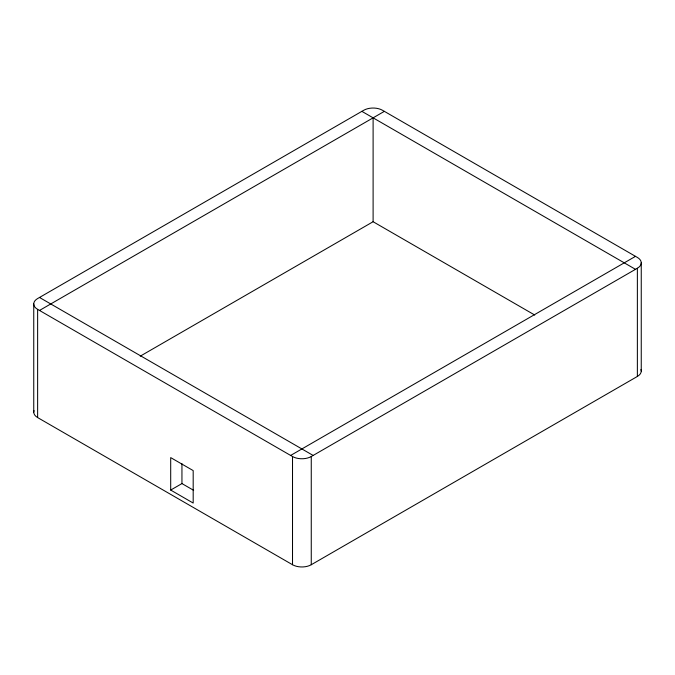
<?xml version="1.0" encoding="UTF-8"?>
<svg xmlns="http://www.w3.org/2000/svg" width="675" height="675" viewBox="0 0 675 675"><rect width="100%" height="100%" fill="white"/><g stroke="black" fill="none" stroke-linecap="round" stroke-linejoin="round"><path stroke-width="1.01" d="M641.25 371.048L641.25 262.837M39.504 310.449L384.353 111.35M140.248 356.164L373.106 221.721L534.752 315.048M170.699 490.067L193.185 503.052L193.185 470.593L170.699 457.608L170.699 490.067L181.946 483.578L193.641 490.328M290.647 455.439L635.496 256.348M37.631 309.369L292.52 456.528A13.255 7.653 0 0 0 311.259 456.528L637.369 268.245A13.255 7.653 0 0 0 637.369 257.428L382.48 110.27A13.255 7.653 0 0 0 363.741 110.27L37.631 298.544A13.255 7.653 0 0 0 37.631 309.369L37.631 417.572L292.52 564.73A13.255 7.653 0 0 0 311.259 564.73L637.369 376.456A13.255 7.653 0 0 0 640.972 369.478M361.868 111.35L635.496 269.333M39.504 297.464L313.132 455.439M637.369 268.245L637.369 376.456M373.106 117.847L373.106 221.721M311.259 456.528L311.259 564.73M292.52 456.528L292.52 564.73M181.946 463.683L181.946 483.578M33.75 303.952L33.75 412.163M37.631 417.572A13.255 7.653 0 0 1 34.028 410.594"/></g></svg>
